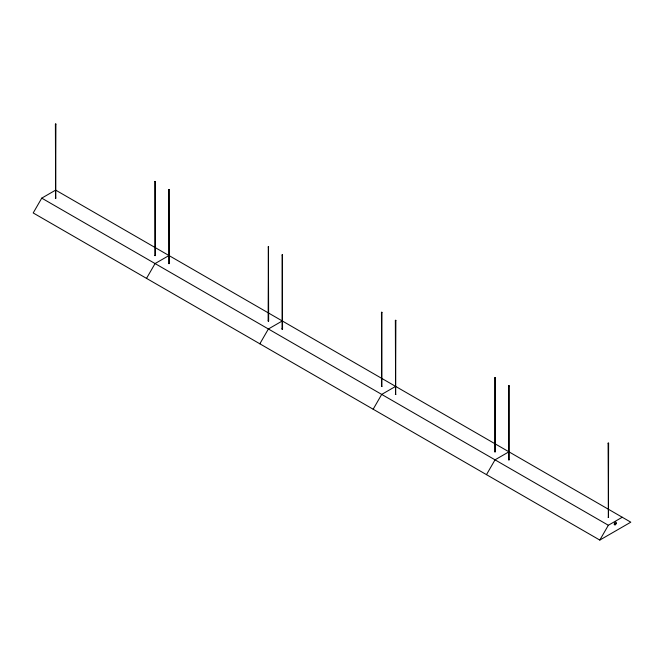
<?xml version="1.0" encoding="UTF-8"?>
<svg xmlns="http://www.w3.org/2000/svg" width="664" height="664" viewBox="0 0 664 664"><rect width="100%" height="100%" fill="white"/><g stroke="black" fill="none" stroke-linecap="round" stroke-linejoin="round"><path stroke-width="1" d="M55.411 124.11L55.9 124.068L55.651 198.287L55.394 124.068L55.892 124.11M55.394 198.138L55.9 198.138M154.828 181.513L155.326 181.471L155.135 255.681L154.82 181.471L155.318 181.513M168.714 189.497L169.22 189.497L169.038 263.699L168.714 189.497L169.22 189.497M154.828 255.574L155.326 255.54M168.714 263.567L169.22 263.567M268.14 320.961L268.389 246.751L268.646 320.961L268.14 320.961L268.613 321.036M268.638 246.933L268.14 246.9M282.034 328.987L282.291 254.777L282.54 328.987L282.034 328.987L282.54 328.987M381.46 312.321L381.966 312.321L381.709 386.531L381.46 312.321L381.966 312.321M395.387 320.421L395.86 320.347L395.611 394.557L395.354 320.347L395.86 320.347M381.46 386.39L381.966 386.39M395.354 394.408L395.86 394.408M494.788 377.783L495.286 377.75L495.029 451.96L494.78 377.75L495.278 377.783M508.674 385.767L509.18 385.767L508.931 459.978L508.674 385.767L509.18 385.767M494.788 451.852L495.286 451.81M508.674 459.837L509.18 459.837M608.108 443.212L608.606 443.17L608.415 517.38L608.099 443.17L608.606 443.17M608.099 517.239L608.606 517.239M41.749 198.138L33.2 212.953L599.799 540.073L630.8 522.178L55.651 190.112L41.749 198.138L608.349 525.257L622.251 517.239M146.52 278.374L155.069 263.567L168.971 255.54M259.84 343.803L268.389 328.987L282.291 320.961M373.16 409.223L381.709 394.408L395.611 386.39M486.48 474.652L495.029 459.837L508.931 451.81M599.799 540.073L608.349 525.257M282.532 254.959L282.034 254.918M614.333 524.527L616.092 523.506M615.213 524.792A1.511 0.871 -60 0 0 616.258 522.419A1.511 0.871 -60 0 0 614.416 523.323A1.511 0.871 -60 0 0 615.213 524.792"/></g></svg>
